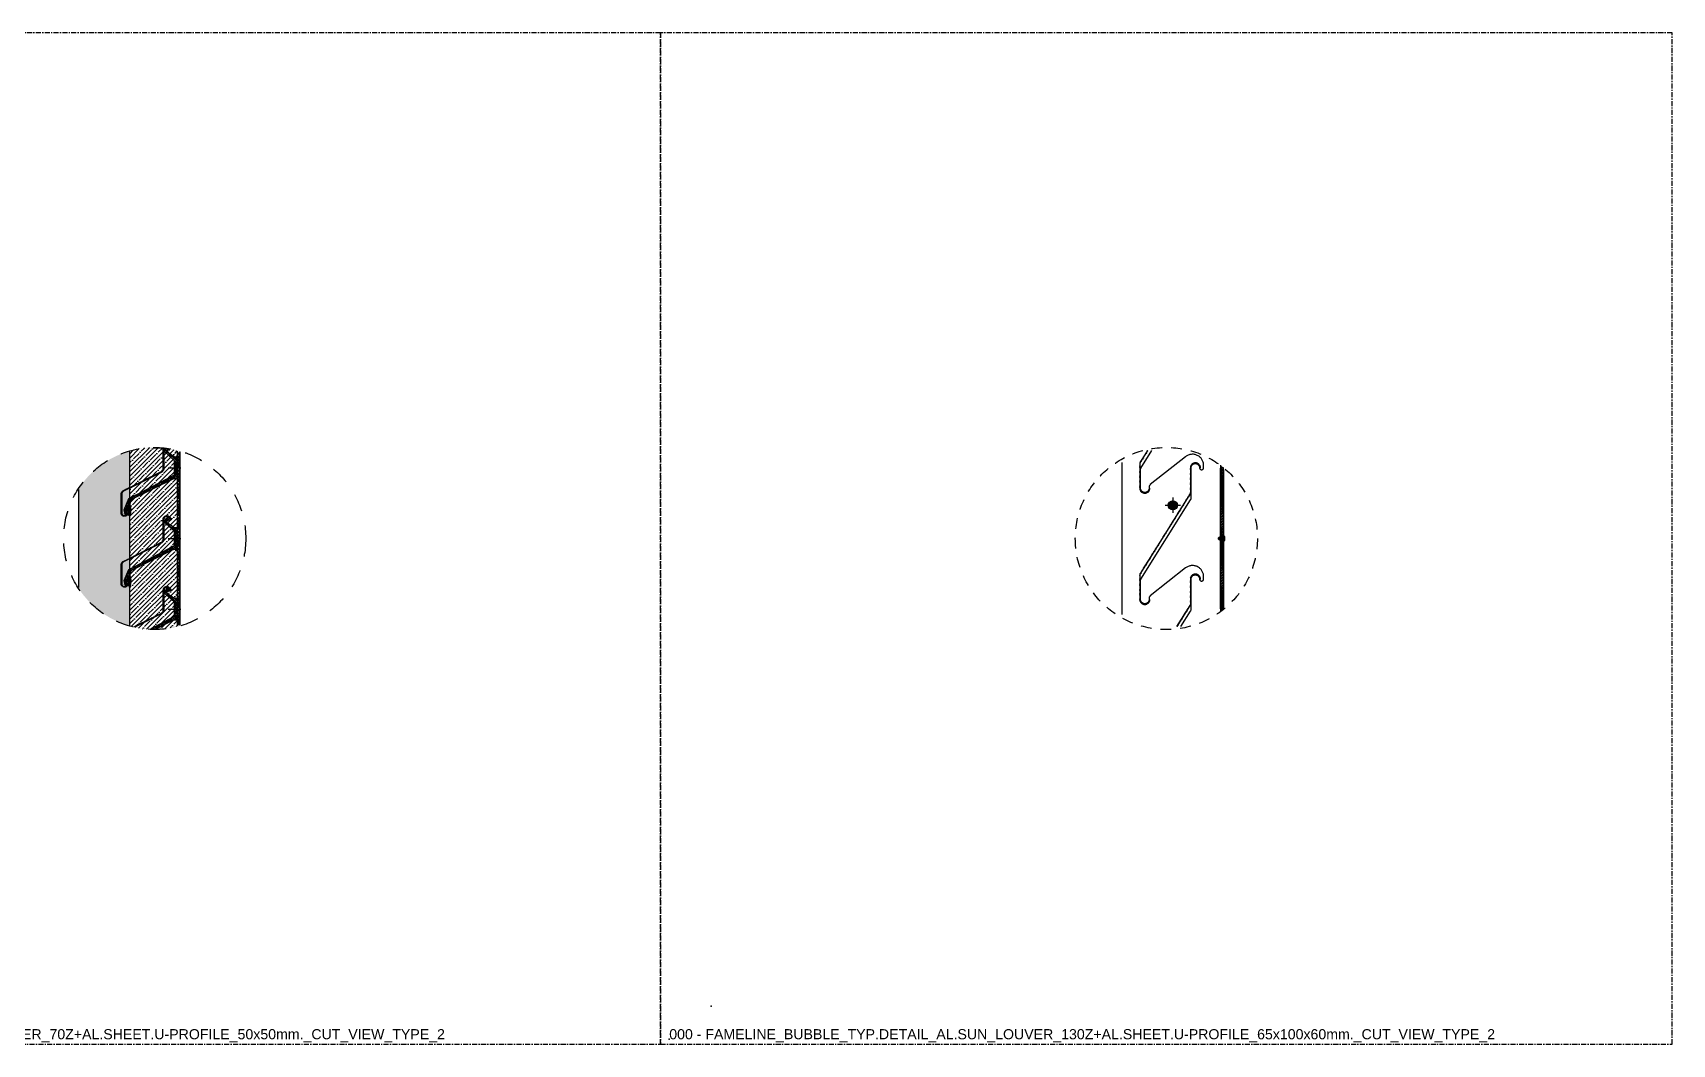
# Model space of a CAD drawing. Header units: millimetres. Extents: x -244126 to 368105, y -173968 to 259060.
# Drawn here: x 46704 to 48325, y 46995 to 47995 of the extents above; entities that cross this region are included whole.
import ezdxf
from ezdxf.xclip import XClip

# ---------------------------------------------------------------- set-up
doc = ezdxf.new("R2010")
doc.units = ezdxf.units.MM
doc.header["$MEASUREMENT"] = 0
doc.header["$XCLIPFRAME"] = 0
for name, pattern in [('005_GG_TA_LINE', [13.75, 5, -1.25, 1.25, -1.25, 5]), ('HIDDEN', [9.525, 6.35, -3.175]), ('TA_HL_003.00000', [19.5, 10.65, -8.85]), ('TA_HL_005.00000', [32.5, 17.75, -14.75])]:
    doc.linetypes.add(name, pattern=pattern)
for name, color, linetype in [('000 - H A T C H', 8, 'Continuous'), ('000 - SYMBOL CON', 1, 'Continuous'), ('000 - WIPEOUT', 250, 'Continuous'), ('001 - ASCESSORIES', 1, 'Continuous'), ('004 - CONCRETE', 5, 'Continuous'), ('004 - WALL', 3, 'Continuous'), ('A03_SUN LOUVER', 7, 'Continuous'), ('A04_TUBE SERIES', 7, 'Continuous'), ('A11_ALU.SOLID SHEET', 7, 'Continuous')]:
    doc.layers.add(name, color=color, linetype=linetype)
doc.styles.get("Standard").update_dxf_attribs({"font": 'arial.ttf'})
pattern_1 = [(127.5, (-50, 3150), (-3.853648, -0.125987), [0, -3.04, 0, -3.4, 0, -3.25]), (97.5, (-50, 3150), (-5.64429, 3.53955), [0, -1.64, 0, -2.74, 0, -1.05]), (57.5, (-50, 3147.54), (-0.011318, 6.228284), [0, -1, 0, -3.6, 0, -4.7]), (47.5, (-50, 3147.54), (-1.75535, 6.01225), [0, -0.5, 0, -2.36, 0, -2.7])]

# ---------------------------------------------------------------- blocks, each defined once
blk = doc.blocks.new('*U3776')
at = {"color": 0, "linetype": '005_GG_TA_LINE'}
blk.add_lwpolyline([(0, 0), (1000, 0), (1000, 1000), (0, 1000)], close=True, dxfattribs=at)
for p in [(50, 37.5), (8.6, 4.9)]:
    blk.add_point(p, dxfattribs=at)
blk.add_attdef('NAMEBLK', (8.6, 4.9), '', height=10, dxfattribs=at)
blk = doc.blocks.new('000 - CONCRETE_COLUMN_100x100mm.-CUT_VIEW')
at = {"layer": '000 - H A T C H'}
h = blk.add_hatch(dxfattribs=at)
h.set_pattern_fill('AR-CONC', color=256, scale=4)
h.set_pattern_definition([(50, (-55619.507, -25057.84), (28.690407, -2.510085), [3, -33]), (355, (-55619.507, -25057.84), (-5.550053, 30.087685), [2.4, -26.4]), (100.451444, (-55617.116, -25058.05), (23.140354, 27.5776), [2.549608, -28.045684]), (46.1842, (-55619.507, -25049.84), (42.689653, -6.620771), [4.5, -49.5]), (96.635635, (-55615.95, -25050.39), (37.386478, 38.964744), [3.824414, -42.06855]), (351.18416, (-55619.507, -25049.84), (37.386478, 38.964744), [3.6, -39.6]), (21, (-55615.507, -25051.84), (23.876282, -16.104756), [3, -33]), (326, (-55615.507, -25051.84), (9.732613, 29.006002), [2.4, -26.4]), (71.451445, (-55613.517, -25053.182), (33.608895, 12.901246), [2.549608, -28.045684]), (37.5, (-55619.507, -25057.84), (0.4863942, 13.3157542), [0, -26.08, 0, -26.8, 0, -26.5]), (7.5, (-55619.507, -25057.84), (10.5227815, 15.7764685), [0, -15.28, 0, -25.48, 0, -10.1]), (327.5, (-55628.427, -25057.84), (21.3528974, -0.9021949), [0, -10, 0, -31.2, 0, -41.4]), (317.5, (-55632.427, -25057.84), (23.327447, 4.0041993), [0, -13, 0, -20.72, 0, -29.4])])
h.paths.add_polyline_path([(-50, -50), (50, -50), (50, 50), (-50, 50)])
at = {"layer": '004 - CONCRETE'}
blk.add_lwpolyline([(-50, -50), (50, -50), (50, 50), (-50, 50)], close=True, dxfattribs=at)
blk = doc.blocks.new('*U3716')
at = {"layer": '000 - H A T C H'}
h = blk.add_hatch(dxfattribs=at)
h.set_pattern_fill('AR-SAND', color=8, scale=2, angle=90)
h.set_pattern_definition(pattern_1)
h.paths.add_polyline_path([(-100, 3000), (-100, 2800), (-85, 2800), (-85, 3000)])
h = blk.add_hatch(dxfattribs=at)
h.set_pattern_fill('ANSI31', color=8, scale=100, angle=135)
h.set_pattern_definition([(180, (43909.929, -40231.306), (-2e-15, -12.5), [])])
h.paths.add_polyline_path([(-15, 3000), (-15, 2800), (-85, 2800), (-85, 3000)])
h = blk.add_hatch(dxfattribs=at)
h.set_pattern_fill('AR-SAND', color=8, scale=2, angle=90)
h.set_pattern_definition(pattern_1)
h.paths.add_polyline_path([(-15, 2800), (-15, 3000), (0, 3000), (0, 2800)])
at = {"color": 3}
for points in [[(-100, 3000), (-100, 2800), (-85, 2800), (-85, 3000)], [(-15, 2800), (-15, 3000), (0, 3000), (0, 2800)]]:
    blk.add_lwpolyline(points, close=True, dxfattribs=at)
at = {"color": 2}
blk.add_lwpolyline([(-15, 3000), (-15, 2800), (-85, 2800), (-85, 3000)], close=True, dxfattribs=at)
at = {"layer": '004 - WALL', "color": 0, "linetype": 'ByBlock'}
blk.add_lwpolyline([(0, 0), (-100, 0), (-100, 2700), (0, 2700)], close=True, dxfattribs=at)
at = {"color": 3, "xscale": -1, "rotation": 90}
blk.add_blockref('000 - CONCRETE_COLUMN_100x100mm.-CUT_VIEW', (-50, 2750), dxfattribs=at)
blk = doc.blocks.new('*U3769')
blk.add_wipeout([(50, 1121.1), (0, 1121.1), (0, -1121.1), (50, -1121.1)]).dxf.layer = '000 - WIPEOUT'
at = {"layer": '000 - H A T C H'}
h = blk.add_hatch(dxfattribs=at)
h.set_pattern_fill('ANSI32', color=256, scale=0.25, angle=-90)
h.set_pattern_definition([(315, (-5514.0305, 23949.0747), (1.68379802, 1.68379802), []), (315, (-5514.0305, 23947.9522), (1.68379802, 1.68379802), [])])
h.paths.add_polyline_path([(0, -1121.1), (2.5, -1121.1), (2.5, 1121.1), (0, 1121.1)])
at = {"layer": '001 - ASCESSORIES', "linetype": 'ByBlock'}
blk.add_lwpolyline([(50, 1121.1), (0, 1121.1), (0, -1121.1), (50, -1121.1)], close=True, dxfattribs=at)
at = {"layer": '001 - ASCESSORIES', "color": 0}
blk.add_lwpolyline([(0, 1121.1), (2.5, 1121.1), (2.5, -1121.1), (0, -1121.1)], close=True, dxfattribs=at)
blk = doc.blocks.new('000 - FAMELINE_AL.SUN_LV_70Z_CUT_VIEW')
at = {"layer": '000 - H A T C H'}
h = blk.add_hatch(dxfattribs=at)
h.set_pattern_fill('ANSI32', color=8, scale=2)
edge = h.paths.add_edge_path()
edge.add_arc((-41.7, 63.8), 3.4, 359.7688, 500.7773)
edge.add_line((-44.4, 66), (-46.4, 63.4))
edge.add_line((-46.4, 63.4), (-46, 63))
edge.add_line((-46, 63), (-43.9, 65.6))
edge.add_arc((-41.7, 63.8), 2.8, -0.2548, 140.7773, ccw=False)
edge.add_line((-38.9, 63.8), (-38.9, 44))
edge.add_arc((-34.9, 44), 4, 180, 244.3295)
edge.add_line((-36.7, 40.4), (0.9, 21.5))
edge.add_arc((-0.6, 18.5), 3.4, 0, 64.3295, ccw=False)
edge.add_line((2.8, 18.5), (2.8, 0))
edge.add_arc((0, 0), 2.8, 214.4412, 359.7779, ccw=False)
edge.add_line((-2.3, -1.6), (-4.1, 1))
edge.add_line((-4.1, 1), (-4.6, 0.7))
edge.add_line((-4.6, 0.7), (-2.8, -1.9))
edge.add_arc((0, 0), 3.4, 214.4413, 359.7725)
edge.add_line((3.4, 0), (3.4, 18.5))
edge.add_arc((-0.6, 18.5), 4, 0, 64.3295)
edge.add_line((1.1, 22.1), (-36.4, 41))
edge.add_arc((-34.9, 44), 3.4, 180, 244.3295, ccw=False)
edge.add_line((-38.3, 44), (-38.3, 63.8))
at = {"layer": 'A03_SUN LOUVER', "color": 0}
blk.add_lwpolyline([(-38.3, 63.8, 0.706786), (-44.4, 66), (-46.4, 63.4), (-46, 63), (-43.9, 65.6, -0.70694), (-38.9, 63.8), (-38.9, 44, 0.288302), (-36.7, 40.4), (0.9, 21.5, -0.288302), (2.8, 18.5), (2.8, 0, -0.735492), (-2.3, -1.6), (-4.1, 1), (-4.6, 0.7), (-2.8, -1.9, 0.735455), (3.4, 0), (3.4, 18.5, 0.288302), (1.1, 22.1), (-36.4, 41, -0.288302), (-38.3, 44), (-38.3, 63.8)], format="xyb", dxfattribs=at)
blk = doc.blocks.new('000 - ASSCESSORIES_FAMELINE_AL.FLEX_BK_FOR_70Z_[70Z-BK]_CUT_VIEW')
at = {"layer": '000 - H A T C H'}
h = blk.add_hatch(dxfattribs=at)
h.set_pattern_fill('ANSI32', color=8, scale=0.005)
h.set_pattern_definition([(45, (9.087007, -46.378), (-0.001325825215, 0.001325825215), []), (45, (9.0878909, -46.378), (-0.001325825215, 0.001325825215), [])])
edge = h.paths.add_edge_path()
edge.add_line((-0.0128, -0.0098), (-0.013, -0.01))
edge.add_line((-0.013, -0.01), (-0.0132, -0.0098))
edge.add_line((-0.0132, -0.0098), (-0.0134, -0.01))
edge.add_line((-0.0134, -0.01), (-0.0136, -0.0098))
edge.add_line((-0.0136, -0.0098), (-0.0138, -0.01))
edge.add_line((-0.0138, -0.01), (-0.014, -0.0098))
edge.add_line((-0.014, -0.0098), (-0.0142, -0.01))
edge.add_line((-0.0142, -0.01), (-0.0144, -0.0098))
edge.add_line((-0.0144, -0.0098), (-0.0146, -0.01))
edge.add_line((-0.0146, -0.01), (-0.0148, -0.0098))
edge.add_line((-0.0148, -0.0098), (-0.015, -0.01))
edge.add_line((-0.015, -0.01), (-0.0152, -0.0098))
edge.add_line((-0.0152, -0.0098), (-0.0154, -0.01))
edge.add_line((-0.0154, -0.01), (-0.0156, -0.0098))
edge.add_line((-0.0156, -0.0098), (-0.0158, -0.01))
edge.add_line((-0.0158, -0.01), (-0.016, -0.0098))
edge.add_line((-0.016, -0.0098), (-0.0162, -0.01))
edge.add_line((-0.0162, -0.01), (-0.0164, -0.0098))
edge.add_line((-0.0164, -0.0098), (-0.0166, -0.01))
edge.add_line((-0.0166, -0.01), (-0.0168, -0.0098))
edge.add_line((-0.0168, -0.0098), (-0.017, -0.01))
edge.add_line((-0.017, -0.01), (-0.0172, -0.0098))
edge.add_line((-0.0172, -0.0098), (-0.0174, -0.01))
edge.add_line((-0.0174, -0.01), (-0.0176, -0.0098))
edge.add_line((-0.0176, -0.0098), (-0.0178, -0.01))
edge.add_line((-0.0178, -0.01), (-0.018, -0.0098))
edge.add_line((-0.018, -0.0098), (-0.0182, -0.01))
edge.add_line((-0.0182, -0.01), (-0.0184, -0.0098))
edge.add_line((-0.0184, -0.0098), (-0.0186, -0.01))
edge.add_line((-0.0186, -0.01), (-0.0188, -0.0098))
edge.add_line((-0.0188, -0.0098), (-0.019, -0.01))
edge.add_line((-0.019, -0.01), (-0.0192, -0.0098))
edge.add_line((-0.0192, -0.0098), (-0.0194, -0.01))
edge.add_line((-0.0194, -0.01), (-0.0196, -0.0098))
edge.add_line((-0.0196, -0.0098), (-0.0198, -0.01))
edge.add_line((-0.0198, -0.01), (-0.02, -0.0098))
edge.add_line((-0.02, -0.0098), (-0.0202, -0.01))
edge.add_line((-0.0202, -0.01), (-0.0204, -0.0098))
edge.add_line((-0.0204, -0.0098), (-0.0206, -0.01))
edge.add_line((-0.0206, -0.01), (-0.0208, -0.0098))
edge.add_line((-0.0208, -0.0098), (-0.021, -0.01))
edge.add_line((-0.021, -0.01), (-0.0212, -0.0098))
edge.add_line((-0.0212, -0.0098), (-0.0214, -0.01))
edge.add_line((-0.0214, -0.01), (-0.0216, -0.0098))
edge.add_line((-0.0216, -0.0098), (-0.0218, -0.01))
edge.add_line((-0.0218, -0.01), (-0.022, -0.0098))
edge.add_line((-0.022, -0.0098), (-0.0222, -0.01))
edge.add_line((-0.0222, -0.01), (-0.0224, -0.0098))
edge.add_line((-0.0224, -0.0098), (-0.0226, -0.01))
edge.add_line((-0.0226, -0.01), (-0.0228, -0.0098))
edge.add_line((-0.0228, -0.0098), (-0.023, -0.01))
edge.add_line((-0.023, -0.01), (-0.0232, -0.0098))
edge.add_line((-0.0232, -0.0098), (-0.0234, -0.01))
edge.add_line((-0.0234, -0.01), (-0.0236, -0.0098))
edge.add_line((-0.0236, -0.0098), (-0.0238, -0.01))
edge.add_line((-0.0238, -0.01), (-0.024, -0.0098))
edge.add_line((-0.024, -0.0098), (-0.0242, -0.01))
edge.add_line((-0.0242, -0.01), (-0.0244, -0.0098))
edge.add_line((-0.0244, -0.0098), (-0.0246, -0.01))
edge.add_line((-0.0246, -0.01), (-0.0248, -0.0098))
edge.add_line((-0.0248, -0.0098), (-0.025, -0.01))
edge.add_line((-0.025, -0.01), (-0.0252, -0.0098))
edge.add_line((-0.0252, -0.0098), (-0.0254, -0.01))
edge.add_line((-0.0254, -0.01), (-0.0256, -0.0098))
edge.add_line((-0.0256, -0.0098), (-0.0258, -0.01))
edge.add_line((-0.0258, -0.01), (-0.026, -0.0098))
edge.add_line((-0.026, -0.0098), (-0.0262, -0.01))
edge.add_line((-0.0262, -0.01), (-0.0264, -0.0098))
edge.add_line((-0.0264, -0.0098), (-0.0266, -0.01))
edge.add_line((-0.0266, -0.01), (-0.0268, -0.0098))
edge.add_line((-0.0268, -0.0098), (-0.027, -0.01))
edge.add_line((-0.027, -0.01), (-0.0272, -0.0098))
edge.add_line((-0.0272, -0.0098), (-0.0274, -0.01))
edge.add_line((-0.0274, -0.01), (-0.0276, -0.0098))
edge.add_line((-0.0276, -0.0098), (-0.0297, -0.0098))
edge.add_line((-0.0297, -0.0098), (-0.0297, -0.006))
edge.add_line((-0.0297, -0.006), (-0.0503, 0.0356))
edge.add_arc((-0.0512, 0.0352), 0.001, 26.3938, 75.8219)
edge.add_line((-0.051, 0.0362), (-0.055, 0.0372))
edge.add_arc((-0.0553, 0.0362), 0.001, 75.8219, 104.1781)
edge.add_line((-0.0555, 0.0372), (-0.06, 0.036))
edge.add_line((-0.06, 0.036), (-0.0657, 0.0368))
edge.add_arc((-0.0656, 0.0373), 0.0005, 168.441, 262, ccw=False)
edge.add_line((-0.0661, 0.0374), (-0.066, 0.0378))
edge.add_arc((-0.0655, 0.0377), 0.0005, 87.068, 168.441, ccw=False)
edge.add_arc((-0.065, 0.0487), 0.0106, 267.068, 291.9915)
edge.add_arc((-0.0601, 0.0394), 0.001, 210.8217, 511.7252)
edge.add_arc((-0.0639, 0.031), 0.00937, 71.9055, 97.739)
edge.add_arc((-0.0652, 0.0406), 0.0003, 168.441, 277.739, ccw=False)
edge.add_line((-0.0655, 0.0406), (-0.0654, 0.0412))
edge.add_arc((-0.0649, 0.0411), 0.0005, 105, 168.441, ccw=False)
edge.add_line((-0.0651, 0.0416), (-0.0603, 0.0428))
edge.add_line((-0.0603, 0.0428), (-0.0493, 0.038))
edge.add_line((-0.0493, 0.038), (-0.0257, -0.007))
edge.add_line((-0.0257, -0.007), (-0.0119, -0.007))
edge.add_line((-0.0119, -0.007), (-0.0027, 0.0027))
edge.add_arc((-0.0023, 0.0023), 0.0005, 59.9831, 135.7891, ccw=False)
edge.add_line((-0.0021, 0.0027), (0.0026, -0.0006))
edge.add_arc((0.0024, -0.0009), 0.0003, -53.13, 54.27, ccw=False)
edge.add_line((0.0026, -0.0011), (0.0004, -0.0028))
edge.add_arc((0.0002, -0.0025), 0.0003, 212.0054, 306.87, ccw=False)
edge.add_line((-0.0001, -0.0027), (-0.0021, 0.0007))
edge.add_arc((-0.0024, 0.0005), 0.0003, 32.0054, 145.4915)
edge.add_line((-0.0026, 0.0007), (-0.0079, -0.007))
edge.add_line((-0.0079, -0.007), (-0.0079, -0.0098))
edge.add_line((-0.0079, -0.0098), (-0.01, -0.0098))
edge.add_line((-0.01, -0.0098), (-0.0102, -0.01))
edge.add_line((-0.0102, -0.01), (-0.0104, -0.0098))
edge.add_line((-0.0104, -0.0098), (-0.0106, -0.01))
edge.add_line((-0.0106, -0.01), (-0.0108, -0.0098))
edge.add_line((-0.0108, -0.0098), (-0.011, -0.01))
edge.add_line((-0.011, -0.01), (-0.0112, -0.0098))
edge.add_line((-0.0112, -0.0098), (-0.0114, -0.01))
edge.add_line((-0.0114, -0.01), (-0.0116, -0.0098))
edge.add_line((-0.0116, -0.0098), (-0.0118, -0.01))
edge.add_line((-0.0118, -0.01), (-0.012, -0.0098))
edge.add_line((-0.012, -0.0098), (-0.0122, -0.01))
edge.add_line((-0.0122, -0.01), (-0.0124, -0.0098))
edge.add_line((-0.0124, -0.0098), (-0.0126, -0.01))
edge.add_line((-0.0126, -0.01), (-0.0128, -0.0098))
at = {"layer": '001 - ASCESSORIES', "color": 0, "linetype": 'ByBlock'}
blk.add_lwpolyline([(-0.0128, -0.0098), (-0.013, -0.01), (-0.0132, -0.0098), (-0.0134, -0.01), (-0.0136, -0.0098), (-0.0138, -0.01), (-0.014, -0.0098), (-0.0142, -0.01), (-0.0144, -0.0098), (-0.0146, -0.01), (-0.0148, -0.0098), (-0.015, -0.01), (-0.0152, -0.0098), (-0.0154, -0.01), (-0.0156, -0.0098), (-0.0158, -0.01), (-0.016, -0.0098), (-0.0162, -0.01), (-0.0164, -0.0098), (-0.0166, -0.01), (-0.0168, -0.0098), (-0.017, -0.01), (-0.0172, -0.0098), (-0.0174, -0.01), (-0.0176, -0.0098), (-0.0178, -0.01), (-0.018, -0.0098), (-0.0182, -0.01), (-0.0184, -0.0098), (-0.0186, -0.01), (-0.0188, -0.0098), (-0.019, -0.01), (-0.0192, -0.0098), (-0.0194, -0.01), (-0.0196, -0.0098), (-0.0198, -0.01), (-0.02, -0.0098), (-0.0202, -0.01), (-0.0204, -0.0098), (-0.0206, -0.01), (-0.0208, -0.0098), (-0.021, -0.01), (-0.0212, -0.0098), (-0.0214, -0.01), (-0.0216, -0.0098), (-0.0218, -0.01), (-0.022, -0.0098), (-0.0222, -0.01), (-0.0224, -0.0098), (-0.0226, -0.01), (-0.0228, -0.0098), (-0.023, -0.01), (-0.0232, -0.0098), (-0.0234, -0.01), (-0.0236, -0.0098), (-0.0238, -0.01), (-0.024, -0.0098), (-0.0242, -0.01), (-0.0244, -0.0098), (-0.0246, -0.01), (-0.0248, -0.0098), (-0.025, -0.01), (-0.0252, -0.0098), (-0.0254, -0.01), (-0.0256, -0.0098), (-0.0258, -0.01), (-0.026, -0.0098), (-0.0262, -0.01), (-0.0264, -0.0098), (-0.0266, -0.01), (-0.0268, -0.0098), (-0.027, -0.01), (-0.0272, -0.0098), (-0.0274, -0.01), (-0.0276, -0.0098), (-0.0297, -0.0098), (-0.0297, -0.006), (-0.0503, 0.0356, 0.219078), (-0.051, 0.0362), (-0.055, 0.0372, 0.124362), (-0.0555, 0.0372), (-0.06, 0.036), (-0.0657, 0.0368, -0.432527), (-0.0661, 0.0374), (-0.066, 0.0378, -0.370769), (-0.0655, 0.0382, 0.10918), (-0.061, 0.0389, 3.791782), (-0.061, 0.0399, 0.1132), (-0.0652, 0.0403, -0.51668), (-0.0655, 0.0406), (-0.0654, 0.0412, -0.284107), (-0.0651, 0.0416), (-0.0603, 0.0428), (-0.0493, 0.038), (-0.0257, -0.007), (-0.0119, -0.007), (-0.0027, 0.0027, -0.343381), (-0.0021, 0.0027), (0.0026, -0.0006, -0.506232), (0.0026, -0.0011), (0.0004, -0.0028, -0.439306), (-0.0001, -0.0027), (-0.0021, 0.0007, 0.540056), (-0.0026, 0.0007), (-0.0079, -0.007), (-0.0079, -0.0098), (-0.01, -0.0098), (-0.0102, -0.01), (-0.0104, -0.0098), (-0.0106, -0.01), (-0.0108, -0.0098), (-0.011, -0.01), (-0.0112, -0.0098), (-0.0114, -0.01), (-0.0116, -0.0098), (-0.0118, -0.01), (-0.012, -0.0098), (-0.0122, -0.01), (-0.0124, -0.0098), (-0.0126, -0.01)], format="xyb", close=True, dxfattribs=at)
at = {"layer": '001 - ASCESSORIES', "color": 0}
for p in [(-0.0601, 0.0394), (0, 0)]:
    blk.add_point(p, dxfattribs=at)
at = {"layer": 'Defpoints', "color": 250, "linetype": 'HIDDEN', "ltscale": 0.5}
blk.add_line((-0.0188, -0.0008), (-0.0188, -0.0132), dxfattribs=at)
blk = doc.blocks.new('*U3768')
at = {"layer": '001 - ASCESSORIES', "color": 1, "xscale": 1000, "yscale": 1000, "zscale": 1000}
for p in [(-1049, 9.8), (-979, 9.8), (-909, 9.8), (-839, 9.8), (-769, 9.8), (-699, 9.8), (-629, 9.8), (-559, 9.8), (-489, 9.8), (-419, 9.8), (-349, 9.8), (-279, 9.8), (-209, 9.8), (-139, 9.8), (-69, 9.8), (1, 9.8), (71, 9.8), (141, 9.8), (211, 9.8), (281, 9.8), (351, 9.8), (421, 9.8), (491, 9.8), (561, 9.8), (631, 9.8), (701, 9.8), (771, 9.8), (841, 9.8), (911, 9.8), (981, 9.8), (1051, 9.8), (1121, 9.8)]:
    blk.add_blockref('000 - ASSCESSORIES_FAMELINE_AL.FLEX_BK_FOR_70Z_[70Z-BK]_CUT_VIEW', p, dxfattribs=at)
at = {"layer": 'A03_SUN LOUVER', "color": 3, "xscale": -1, "rotation": 270}
for p in [(-1112.5, 52.1), (-1042.5, 52.1), (-972.5, 52.1), (-902.5, 52.1), (-832.5, 52.1), (-762.5, 52.1), (-692.5, 52.1), (-622.5, 52.1), (-552.5, 52.1), (-482.5, 52.1), (-412.5, 52.1), (-342.5, 52.1), (-272.5, 52.1), (-202.5, 52.1), (-132.5, 52.1), (-62.5, 52.1), (7.5, 52.1), (77.5, 52.1), (147.5, 52.1), (217.5, 52.1), (287.5, 52.1), (357.5, 52.1), (427.5, 52.1), (497.5, 52.1), (567.5, 52.1), (637.5, 52.1), (707.5, 52.1), (777.5, 52.1), (847.5, 52.1), (917.5, 52.1), (987.5, 52.1), (1057.5, 52.1)]:
    blk.add_blockref('000 - FAMELINE_AL.SUN_LV_70Z_CUT_VIEW', p, dxfattribs=at)
blk = doc.blocks.new('000 - FAMELINE_BUBBLE_TYP.DETAIL_AL.SUN_LOUVER_70Z+AL.SHEET.U-PROFILE_50x50mm._CUT_VIEW_TYPE_2')
at = {"layer": '000 - H A T C H', "linetype": 'ByBlock'}
h = blk.add_hatch(dxfattribs=at)
h.set_pattern_fill('DOTS', color=8, scale=25)
h.set_pattern_definition([(0, (4550.5752, -61407.8946), (0.78125, 1.5625), [0, -1.5625])])
edge = h.paths.add_edge_path()
edge.add_arc((0, 0), 90, 213.5573, 286.1276)
edge.add_line((25, -86.5), (25, 86.5))
edge.add_arc((0, 0), 90, 73.8724, 146.4427)
edge.add_line((-75, 49.7), (-75, -49.7))
at = {"color": 1}
ref = blk.add_blockref('*U3716', (25, -2079.7), dxfattribs=at)
XClip(ref).set_block_clipping_path([(-36.7473572998, 2168.94888914), (-59.4415089129, 2162.8680095424), (-79.7885286108, 2151.1206522426), (-96.4018006262, 2134.5073802272), (-108.149157926, 2114.1603605292), (-114.2300375236, 2091.4662089162), (-114.2300375236, 2067.9714943166), (-108.149157926, 2045.2773427035), (-96.4018006262, 2024.9303230056), (-79.7885286108, 2008.3170509902), (-59.4415089129, 1996.5696936904), (-36.7473572998, 1990.4888140928), (-13.2526427002, 1990.4888140928), (9.4415089129, 1996.5696936904), (29.7885286108, 2008.3170509902), (46.4018006262, 2024.9303230056), (58.149157926, 2045.2773427035), (64.2300375236, 2067.9714943166), (64.2300375236, 2091.4662089162), (58.149157926, 2114.1603605292), (46.4018006262, 2134.5073802272), (29.7885286108, 2151.1206522426), (9.4415089129, 2162.8680095424), (-13.2526427002, 2168.94888914)])
at = {"layer": '001 - ASCESSORIES', "color": 2}
ref = blk.add_blockref('*U3769', (25, -958.6), dxfattribs=dict(at, rotation=180))
XClip(ref).set_block_clipping_path([(36.7473572998, -1047.8747375731), (59.4415089129, -1041.7938579754), (79.7885286108, -1030.0465006756), (96.4018006262, -1013.4332286602), (108.149157926, -993.0862089623), (114.2300375236, -970.3920573492), (114.2300375236, -946.8973427496), (108.149157926, -924.2031911365), (96.4018006262, -903.8561714386), (79.7885286108, -887.2428994232), (59.4415089129, -875.4955421234), (36.7473572998, -869.4146625258), (13.2526427002, -869.4146625258), (-9.4415089129, -875.4955421234), (-29.7885286108, -887.2428994232), (-46.4018006262, -903.8561714386), (-58.149157926, -924.2031911365), (-64.2300375236, -946.8973427496), (-64.2300375236, -970.3920573492), (-58.149157926, -993.0862089623), (-46.4018006262, -1013.4332286602), (-29.7885286108, -1030.0465006756), (-9.4415089129, -1041.7938579754), (13.2526427002, -1047.8747375731)])
at = {"layer": '000 - H A T C H', "linetype": 'ByBlock'}
h = blk.add_hatch(dxfattribs=at)
h.set_pattern_fill('ANSI35', color=8, scale=25)
h.set_pattern_definition([(45, (4550.575, -61407.8946), (-4.4194174, 4.4194174), []), (45, (4554.9946, -61407.8946), (-4.4194174, 4.4194174), [7.8125, -1.5625, 0, -1.5625])])
edge = h.paths.add_edge_path()
edge.add_arc((-1.3, -9), 81.1, 252.9613, 287.0387)
edge.add_line((22.5, -86.5), (22.5, 86.5))
edge.add_arc((-1.2, 9), 81.1, 72.9613, 107.0387)
edge.add_line((-25, 86.5), (-25, -86.5))
at = {"layer": '000 - SYMBOL CON', "color": 2, "linetype": 'TA_HL_005.00000'}
blk.add_circle((0, 0), 90, dxfattribs=at)
at = {"layer": '001 - ASCESSORIES'}
ref = blk.add_blockref('*U3768', (22.3, -962.2), dxfattribs=dict(at, rotation=90))
XClip(ref).set_block_clipping_path([(1051.4504910265, 34.0473572994), (1045.3696114288, 56.7415089125), (1033.622254129, 77.0885286104), (1017.0089821136, 93.7018006258), (996.6619624157, 105.4491579256), (973.9678108026, 111.5300375232), (950.473096203, 111.5300375232), (927.77894459, 105.4491579256), (907.4319248921, 93.7018006258), (890.8186528766, 77.0885286104), (879.0712955768, 56.7415089125), (872.9904159792, 34.0473572994), (872.9904159792, 10.5526426998), (879.0712955768, -12.1415089133), (890.8186528766, -32.4885286112), (907.4319248921, -49.1018006266), (927.77894459, -60.8491579264), (950.473096203, -66.930037524), (973.9678108026, -66.930037524), (996.6619624157, -60.8491579264), (1017.0089821136, -49.1018006266), (1033.622254129, -32.4885286112), (1045.3696114288, -12.1415089133), (1051.4504910265, 10.5526426998)])
blk = doc.blocks.new('000 - FAMELINE_AL.SUN_LV_140Z_CUT_VIEW')
at = {"layer": '000 - H A T C H'}
h = blk.add_hatch(dxfattribs=at)
h.set_pattern_fill('ANSI32', color=256, scale=2)
h.set_pattern_definition([(45, (-29.60284, -16.69414), (-0.53033, 0.53033), []), (45, (-29.2493, -16.69414), (-0.53033, 0.53033), [])])
edge = h.paths.add_edge_path()
edge.add_line((-5, 25), (-5, 0))
edge.add_arc((0, 0), 5, 180, 360)
edge.add_line((5, 0), (4.5, 0))
edge.add_arc((0, 0), 4.5, -180, 0, ccw=False)
edge.add_line((-4.5, 0), (-4.5, 24.9))
edge.add_line((-4.5, 24.9), (45.5, 104.9))
edge.add_line((45.5, 104.9), (45.5, 130))
edge.add_arc((50, 130), 4.5, 0, 180, ccw=False)
edge.add_line((54.5, 130), (55, 130))
edge.add_arc((50, 130), 5, 0, 180)
edge.add_line((45, 130), (45, 105))
edge.add_line((45, 105), (-5, 25))
at = {"layer": 'A03_SUN LOUVER', "color": 0}
blk.add_lwpolyline([(-5, 25), (-5, 0, 1), (5, 0), (4.5, 0, -1), (-4.5, 0), (-4.5, 24.9), (45.5, 104.9), (45.5, 130, -1), (54.5, 130), (55, 130, 1), (45, 130), (45, 105)], format="xyb", close=True, dxfattribs=at)
blk = doc.blocks.new('*U3719')
at = {"color": 3}
blk.add_point((0, 0), dxfattribs=at)
at = {"layer": '001 - ASCESSORIES', "color": 0}
for points in [[(-1073.2, 16.6, 0.627585), (-1064.6, 34.4), (-1092.2, 69.3, 0.228814), (-1094.6, 70.4), (-1095.7, 70.4, -1), (-1095.7, 79), (-1077.4, 79, -0.140565), (-1075.8, 78.5), (-997.3, 29.5, 0.140565), (-995.7, 29), (-965.6, 29, -1), (-965.6, 20.6, 1), (-965.6, 16.6), (-963.2, 16.6)], [(-963.2, 16.6, 0.627585), (-954.6, 34.4), (-982.2, 69.3, 0.228814), (-984.6, 70.4), (-985.7, 70.4, -1), (-985.7, 79), (-967.4, 79, -0.140565), (-965.8, 78.5), (-887.3, 29.5, 0.140565), (-885.7, 29), (-855.6, 29, -1), (-855.6, 20.6, 1), (-855.6, 16.6), (-853.2, 16.6)], [(-853.2, 16.6, 0.627585), (-844.6, 34.4), (-872.2, 69.3, 0.228814), (-874.6, 70.4), (-875.7, 70.4, -1), (-875.7, 79), (-857.4, 79, -0.140565), (-855.8, 78.5), (-777.3, 29.5, 0.140565), (-775.7, 29), (-745.6, 29, -1), (-745.6, 20.6, 1), (-745.6, 16.6), (-743.2, 16.6)], [(-743.2, 16.6, 0.627585), (-734.6, 34.4), (-762.2, 69.3, 0.228814), (-764.6, 70.4), (-765.7, 70.4, -1), (-765.7, 79), (-747.4, 79, -0.140565), (-745.8, 78.5), (-667.3, 29.5, 0.140565), (-665.7, 29), (-635.6, 29, -1), (-635.6, 20.6, 1), (-635.6, 16.6), (-633.2, 16.6)], [(-633.2, 16.6, 0.627585), (-624.6, 34.4), (-652.2, 69.3, 0.228814), (-654.6, 70.4), (-655.7, 70.4, -1), (-655.7, 79), (-637.4, 79, -0.140565), (-635.8, 78.5), (-557.3, 29.5, 0.140565), (-555.7, 29), (-525.6, 29, -1), (-525.6, 20.6, 1), (-525.6, 16.6), (-523.2, 16.6)], [(-523.2, 16.6, 0.627585), (-514.6, 34.4), (-542.2, 69.3, 0.228814), (-544.6, 70.4), (-545.7, 70.4, -1), (-545.7, 79), (-527.4, 79, -0.140565), (-525.8, 78.5), (-447.3, 29.5, 0.140565), (-445.7, 29), (-415.6, 29, -1), (-415.6, 20.6, 1), (-415.6, 16.6), (-413.2, 16.6)], [(-413.2, 16.6, 0.627585), (-404.6, 34.4), (-432.2, 69.3, 0.228814), (-434.6, 70.4), (-435.7, 70.4, -1), (-435.7, 79), (-417.4, 79, -0.140565), (-415.8, 78.5), (-337.3, 29.5, 0.140565), (-335.7, 29), (-305.6, 29, -1), (-305.6, 20.6, 1), (-305.6, 16.6), (-303.2, 16.6)], [(-303.2, 16.6, 0.627585), (-294.6, 34.4), (-322.2, 69.3, 0.228814), (-324.6, 70.4), (-325.7, 70.4, -1), (-325.7, 79), (-307.4, 79, -0.140565), (-305.8, 78.5), (-227.3, 29.5, 0.140565), (-225.7, 29), (-195.6, 29, -1), (-195.6, 20.6, 1), (-195.6, 16.6), (-193.2, 16.6)], [(-193.2, 16.6, 0.627585), (-184.6, 34.4), (-212.2, 69.3, 0.228814), (-214.6, 70.4), (-215.7, 70.4, -1), (-215.7, 79), (-197.4, 79, -0.140565), (-195.8, 78.5), (-117.3, 29.5, 0.140565), (-115.7, 29), (-85.6, 29, -1), (-85.6, 20.6, 1), (-85.6, 16.6), (-83.2, 16.6)], [(-83.2, 16.6, 0.627585), (-74.6, 34.4), (-102.2, 69.3, 0.228814), (-104.6, 70.4), (-105.7, 70.4, -1), (-105.7, 79), (-87.4, 79, -0.140565), (-85.8, 78.5), (-7.3, 29.5, 0.140565), (-5.7, 29), (24.4, 29, -1), (24.4, 20.6, 1), (24.4, 16.6), (26.8, 16.6)], [(26.8, 16.6, 0.627585), (35.4, 34.4), (7.8, 69.3, 0.228814), (5.4, 70.4), (4.3, 70.4, -1), (4.3, 79), (22.6, 79, -0.140565), (24.2, 78.5), (102.7, 29.5, 0.140565), (104.3, 29), (134.4, 29, -1), (134.4, 20.6, 1), (134.4, 16.6), (136.8, 16.6)], [(136.8, 16.6, 0.627585), (145.4, 34.4), (117.8, 69.3, 0.228814), (115.4, 70.4), (114.3, 70.4, -1), (114.3, 79), (132.6, 79, -0.140565), (134.2, 78.5), (212.7, 29.5, 0.140565), (214.3, 29), (244.4, 29, -1), (244.4, 20.6, 1), (244.4, 16.6), (246.8, 16.6)], [(246.8, 16.6, 0.627585), (255.4, 34.4), (227.8, 69.3, 0.228814), (225.4, 70.4), (224.3, 70.4, -1), (224.3, 79), (242.6, 79, -0.140565), (244.2, 78.5), (322.7, 29.5, 0.140565), (324.3, 29), (354.4, 29, -1), (354.4, 20.6, 1), (354.4, 16.6), (356.8, 16.6)], [(356.8, 16.6, 0.627585), (365.4, 34.4), (337.8, 69.3, 0.228814), (335.4, 70.4), (334.3, 70.4, -1), (334.3, 79), (352.6, 79, -0.140565), (354.2, 78.5), (432.7, 29.5, 0.140565), (434.3, 29), (464.4, 29, -1), (464.4, 20.6, 1), (464.4, 16.6), (466.8, 16.6)], [(466.8, 16.6, 0.627585), (475.4, 34.4), (447.8, 69.3, 0.228814), (445.4, 70.4), (444.3, 70.4, -1), (444.3, 79), (462.6, 79, -0.140565), (464.2, 78.5), (542.7, 29.5, 0.140565), (544.3, 29), (574.4, 29, -1), (574.4, 20.6, 1), (574.4, 16.6), (576.8, 16.6)], [(576.8, 16.6, 0.627585), (585.4, 34.4), (557.8, 69.3, 0.228814), (555.4, 70.4), (554.3, 70.4, -1), (554.3, 79), (572.6, 79, -0.140565), (574.2, 78.5), (652.7, 29.5, 0.140565), (654.3, 29), (684.4, 29, -1), (684.4, 20.6, 1), (684.4, 16.6), (686.8, 16.6)], [(686.8, 16.6, 0.627585), (695.4, 34.4), (667.8, 69.3, 0.228814), (665.4, 70.4), (664.3, 70.4, -1), (664.3, 79), (682.6, 79, -0.140565), (684.2, 78.5), (762.7, 29.5, 0.140565), (764.3, 29), (794.4, 29, -1), (794.4, 20.6, 1), (794.4, 16.6), (796.8, 16.6)], [(796.8, 16.6, 0.627585), (805.4, 34.4), (777.8, 69.3, 0.228814), (775.4, 70.4), (774.3, 70.4, -1), (774.3, 79), (792.6, 79, -0.140565), (794.2, 78.5), (872.7, 29.5, 0.140565), (874.3, 29), (904.4, 29, -1), (904.4, 20.6, 1), (904.4, 16.6), (906.8, 16.6)], [(906.8, 16.6, 0.627585), (915.4, 34.4), (887.8, 69.3, 0.228814), (885.4, 70.4), (884.3, 70.4, -1), (884.3, 79), (902.6, 79, -0.140565), (904.2, 78.5), (982.7, 29.5, 0.140565), (984.3, 29), (1014.4, 29, -1), (1014.4, 20.6, 1), (1014.4, 16.6), (1016.8, 16.6)], [(1016.8, 16.6, 0.627585), (1025.4, 34.4), (997.8, 69.3, 0.228814), (995.4, 70.4), (994.3, 70.4, -1), (994.3, 79), (1012.6, 79, -0.140565), (1014.2, 78.5), (1092.7, 29.5, 0.140565), (1094.3, 29), (1124.4, 29, -1), (1124.4, 20.6, 1), (1124.4, 16.6), (1126.8, 16.6)], [(-1073.2, 16.6), (-1075.6, 16.6, -1), (-1075.6, 20.6, 1), (-1075.6, 29), (-1105.7, 29), (-1105.7, 0), (1126.8, 0), (1126.8, 16.6)]]:
    blk.add_lwpolyline(points, format="xyb", dxfattribs=at)
at = {"color": 3, "rotation": 270}
for p in [(-1095.7, 74.7), (-985.7, 74.7), (-875.7, 74.7), (-765.7, 74.7), (-655.7, 74.7), (-545.7, 74.7), (-435.7, 74.7), (-325.7, 74.7), (-215.7, 74.7), (-105.7, 74.7), (4.3, 74.7), (114.3, 74.7), (224.3, 74.7), (334.3, 74.7), (444.3, 74.7), (554.3, 74.7), (664.3, 74.7), (774.3, 74.7), (884.3, 74.7), (994.3, 74.7)]:
    blk.add_blockref('000 - FAMELINE_AL.SUN_LV_140Z_CUT_VIEW', p, dxfattribs=at)
blk = doc.blocks.new('*U3720')
at = {"layer": '000 - H A T C H'}
h = blk.add_hatch(dxfattribs=at)
h.set_pattern_fill('DOTS', color=8, scale=5, angle=90)
edge = h.paths.add_edge_path()
edge.add_arc((3.8, 0), 1.25, -53.1301, 53.1301, ccw=False)
edge.add_arc((3.8, -0.7), 0.812, 202.6199, 337.3801, ccw=False)
edge.add_line((3, -1), (0, -1))
edge.add_line((0, -1), (0, -3))
edge.add_line((0, -3), (-1, -1.5))
edge.add_line((-1, -1.5), (-1, 1.5))
edge.add_line((-1, 1.5), (0, 3))
edge.add_line((0, 3), (0, 1))
edge.add_line((0, 1), (3, 1))
edge.add_arc((3.8, 0.7), 0.812, 22.6199, 157.3801, ccw=False)
at = {"layer": '001 - ASCESSORIES', "color": 0}
for p, q in [((3, 1), (0, 1)), ((3, -1), (0, -1))]:
    blk.add_line(p, q, dxfattribs=at)
for points in [[(-1, -1.5), (-1, 1.5), (0, 3), (0, -3)], [(0, 3), (0, 1), (3, 1), (3, -1), (0, -1), (0, -3), (-1, -1.5), (-1, 1.5)]]:
    blk.add_lwpolyline(points, close=True, dxfattribs=at)
blk.add_lwpolyline([(4.5, 1, -0.5), (4.5, -1, -0.666667), (3, -1), (0, -1), (0, -3), (-1, -1.5), (-1, 1.5), (0, 3), (0, 1), (3, 1, -0.666667)], format="xyb", close=True, dxfattribs=at)
blk.add_lwpolyline([(4.5, -1), (4.5, 1, -0.5), (4.5, -1, -0.666667), (3, -1), (3, 1, -0.666667), (4.5, 1)], format="xyb", dxfattribs=at)
blk = doc.blocks.new('000 - DYNAMIC_VIEW_ASSCESSORIES_PHILLIPS_HEAD_SELF_DRILLING_SCREW_No.8_TOP_VIEW')
at = {"layer": '000 - H A T C H'}
h = blk.add_hatch(color=250, dxfattribs=at)
h.dxf.hatch_style = 1
edge = h.paths.add_edge_path()
edge.add_arc((0, 0), 4.5, 0, 360)
at = {"layer": '001 - ASCESSORIES', "color": 0}
for p, q in [((-1.1, 0.6), (-4, 0.6)), ((-0.6, 4), (-0.6, 1.1)), ((0.6, 1.1), (0.6, 4)), ((4, 0.6), (1.1, 0.6)), ((-4, -0.6), (-1.1, -0.6)), ((-0.6, -1.1), (-0.6, -4)), ((0.6, -4), (0.6, -1.1)), ((1.1, -0.6), (4, -0.6))]:
    blk.add_line(p, q, dxfattribs=at)
blk.add_circle((0, 0), 4.5, dxfattribs=at)
for centre, radius, start, end in [((0, 0), 4, 171.4252, 188.5748), ((-1.1, 1.1), 0.5, 270, 0), ((0, 0), 4, 81.4252, 98.5748), ((1.1, 1.1), 0.5, 180, 270), ((0, 0), 4, 351.4252, 8.5748), ((-1.1, -1.1), 0.5, 0, 90), ((0, 0), 4, 261.4252, 278.5748), ((1.1, -1.1), 0.5, 90, 180)]:
    blk.add_arc(centre, radius, start, end, dxfattribs=at)
at = {"layer": 'Defpoints', "color": 250, "linetype": 'HIDDEN'}
for p, q in [((-7.5, 0), (7.5, 0)), ((0, 7.5), (0, -7.5))]:
    blk.add_line(p, q, dxfattribs=at)
blk = doc.blocks.new('*U4801')
at = {"layer": '001 - ASCESSORIES', "color": 0, "linetype": 'ByBlock'}
blk.add_blockref('000 - DYNAMIC_VIEW_ASSCESSORIES_PHILLIPS_HEAD_SELF_DRILLING_SCREW_No.8_TOP_VIEW', (0, 0), dxfattribs=at)
blk = doc.blocks.new('000 - FAMELINE_BUBBLE_TYP.DETAIL_AL.SUN_LOUVER_130Z+AL.SHEET.U-PROFILE_65x100x60mm._CUT_VIEW_TYPE_2')
at = {"layer": '000 - H A T C H'}
h = blk.add_hatch(dxfattribs=at)
h.set_pattern_fill('ANSI32', color=8, scale=5)
h.set_pattern_definition([(45, (10377.1978, -59200.6974), (-1.325825215, 1.325825215), []), (45, (10378.0817, -59200.6974), (-1.325825215, 1.325825215), [])])
edge = h.paths.add_edge_path()
edge.add_arc((0, 0), 90, 306.3634, 308.7731)
edge.add_line((56.4, -70.2), (56.4, 70.2))
edge.add_arc((0, 0), 90, 51.2269, 53.6366)
edge.add_line((53.4, 72.5), (53.4, -72.5))
at = {"layer": '000 - SYMBOL CON', "color": 2, "linetype": 'TA_HL_003.00000'}
blk.add_circle((0, 0), 90, dxfattribs=at)
at = {"layer": 'A11_ALU.SOLID SHEET', "color": 4}
for p, q in [((53.4, 72.5), (53.4, -72.5)), ((56.4, -70.2), (56.4, 70.2))]:
    blk.add_line(p, q, dxfattribs=at)
at = {"color": 1}
ref = blk.add_blockref('*U3716', (56.4, -2050.2), dxfattribs=at)
XClip(ref).set_block_clipping_path([(-79.6551587381, 2137.0946242006), (-120.0010549857, 2113.8009101414), (-143.2947690449, 2073.4550138938), (-143.2947690449, 2026.8675857753), (-120.0010549857, 1986.5216895278), (-79.6551587381, 1963.2279754686), (-33.0677306197, 1963.2279754686), (7.2781656279, 1986.5216895278), (30.5718796871, 2026.8675857753), (30.5718796871, 2073.4550138938), (7.2781656279, 2113.8009101414), (-33.0677306197, 2137.0946242006)])
at = {"color": 2}
ref = blk.add_blockref('*U3719', (53.4, -944.5), dxfattribs=dict(at, rotation=90))
XClip(ref).set_block_clipping_path([(1031.3878279742, 76.6551587381), (1008.0941139149, 117.0010549857), (967.7482176674, 140.2947690449), (921.1607895489, 140.2947690449), (880.8148933014, 117.0010549857), (857.5211792421, 76.6551587381), (857.5211792421, 30.0677306197), (880.8148933014, -10.2781656279), (921.1607895489, -33.5718796871), (967.7482176674, -33.5718796871), (1008.0941139149, -10.2781656279), (1031.3878279742, 30.0677306197)])
at = {"layer": 'A04_TUBE SERIES', "color": 1}
blk.add_blockref('*U4801', (6.4, 32.9), dxfattribs=at)
at = {"layer": 'A04_TUBE SERIES', "color": 1, "rotation": 180}
blk.add_blockref('*U3720', (56.4, 0), dxfattribs=at)

msp = doc.modelspace()

# ---------------------------------------------------------------- block references
at = {"layer": '001 - ASCESSORIES', "linetype": '005_GG_TA_LINE'}
for p, values in [((46324.51638, 46995.17286), {'NAMEBLK': '000 - FAMELINE_BUBBLE_TYP.DETAIL_AL.SUN_LOUVER_70Z+AL.SHEET.U-PROFILE_50x50mm._CUT_VIEW_TYPE_2'}), ((47324.51638, 46995.17286), {'NAMEBLK': '000 - FAMELINE_BUBBLE_TYP.DETAIL_AL.SUN_LOUVER_130Z+AL.SHEET.U-PROFILE_65x100x60mm._CUT_VIEW_TYPE_2'})]:
    msp.add_blockref('*U3776', p, dxfattribs=at).add_auto_attribs(values)
at = {"layer": 'A04_TUBE SERIES', "color": 3, "linetype": 'ByBlock'}
msp.add_blockref('000 - FAMELINE_BUBBLE_TYP.DETAIL_AL.SUN_LOUVER_130Z+AL.SHEET.U-PROFILE_65x100x60mm._CUT_VIEW_TYPE_2', (47824.51638, 47495.17286), dxfattribs=at)

# ---------------------------------------------------------------- next in the draw order: block references
msp.add_blockref('000 - FAMELINE_BUBBLE_TYP.DETAIL_AL.SUN_LOUVER_70Z+AL.SHEET.U-PROFILE_50x50mm._CUT_VIEW_TYPE_2', (46824.51638, 47495.17286), dxfattribs=at)

doc.saveas('drawing.dxf')
